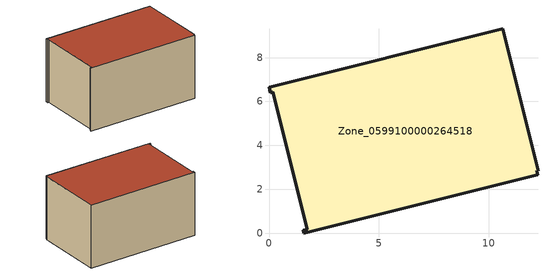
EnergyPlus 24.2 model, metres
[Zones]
Zone_0599100000264518
 floor ground (C_G): 12.25,2.66 1.59,0 1.56,0.13 1.73,0.17 0.17,6.43 0.06,6.41 0,6.65 10.65,9.31 12.26,2.85 12.2,2.84 z0
 wall outside (C_F): 12.26,2.85 10.65,9.31 0,6.65 0.06,6.41 0.17,6.43 1.73,0.17 1.56,0.13 1.59,0 12.25,2.66 12.2,2.84 12.26,2.85 z0:6.08
 roof outside (C_R): 12.2,2.84 12.26,2.85 10.65,9.31 0,6.65 0.06,6.41 0.17,6.43 1.73,0.17 1.56,0.13 1.59,0 12.25,2.66 z6.08
[BUILDING]
Pand.0599100000264518: North Axis=0; Terrain=City; Loads Convergence Tolerance Value=0.04; Temperature Convergence Tolerance Value=0.4; Solar Distribution=FullExterior; Maximum Number of Warmup Days=25; Minimum Number of Warmup Days=1
[Site:Location]
Rotterdam.The.Hague.AP_ZH_NLD Design_Conditions: Latitude=51.96; Longitude=4.45; Time Zone=1; Elevation=-4.5
[SITE:GROUNDTEMPERATURE:BUILDINGSURFACE]
18, 18, 18, 18, 18, 18, 18, 18, 18, 18, 18, 18
[MATERIAL] Thermal Absorptance=0.9; Solar Absorptance=0.7; Visible Absorptance=0.7
Name | Roughness | Thickness | Conductivity | Density | Specific Heat
G.TI.1946-1964 | MediumSmooth | 0.15 | 1 | 540 | 1210
F.TI.1946-1964 | Rough | 0.3 | 0.857143 | 1920 | 840
R.TI.1946-1964 | MediumRough | 0.2 | 0.277778 | 1500 | 1000
[CONSTRUCTION]
C_G: G.TI.1946-1964
C_F: F.TI.1946-1964
C_R: R.TI.1946-1964
[ZONE]
Zone_0599100000264518: Type=1; Multiplier=1; Ceiling Height=Autocalculate; Volume=Autocalculate; Floor Area=autocalculate; Part of Total Floor Area=Yes
[ZONEINFILTRATION:DESIGNFLOWRATE]
Infil_Zone_0599100000264518: Zone or ZoneList or Space or SpaceList=Zone_0599100000264518; Schedule=AlwaysOn; Design Flow Rate Calculation Method=Flow/Area; Flow Rate per Floor Area=0.003; Constant Term Coefficient=1; Temperature Term Coefficient=0; Velocity Term Coefficient=0; Velocity Squared Term Coefficient=0
[HVACTEMPLATE:ZONE:IDEALLOADSAIRSYSTEM]
Zone_0599100000264518: Maximum Heating Supply Air Temperature=50; Minimum Cooling Supply Air Temperature=13; Maximum Heating Supply Air Humidity Ratio=0.0156; Minimum Cooling Supply Air Humidity Ratio=0.0077; Heating Limit=NoLimit; Cooling Limit=NoLimit; Dehumidification Control Type=ConstantSensibleHeatRatio; Cooling Sensible Heat Ratio=0.7; Dehumidification Setpoint=60; Humidification Control Type=None; Humidification Setpoint=30; Outdoor Air Method=None; Outdoor Air Flow Rate per Person=0.00944; Outdoor Air Flow Rate per Zone Floor Area=0; Outdoor Air Flow Rate per Zone=0; Demand Controlled Ventilation Type=None; Outdoor Air Economizer Type=NoEconomizer; Heat Recovery Type=None; Sensible Heat Recovery Effectiveness=0.7; Latent Heat Recovery Effectiveness=0.65
[ZONECONTROL:THERMOSTAT]
ThermostatControl_Zone_0599100000264518: Zone or ZoneList=Zone_0599100000264518; Control Type Schedule=DualSetpointControlType; Control 1=Thermostat_Zone_0599100000264518; Temperature Difference Between Cutout And Setpoint=0
[THERMOSTATSETPOINT:DUALSETPOINT]
Thermostat_Zone_0599100000264518: Heating Setpoint Temperature Schedule=HeatingSetpoint_Zone_0599100000264518; Cooling Setpoint Temperature Schedule=CoolingSetpoint_Zone_0599100000264518
[SCHEDULE:COMPACT]
HeatingSetpoint_Zone_0599100000264518: Through: 12/31, For: AllDays, Until: 24:00, 21
CoolingSetpoint_Zone_0599100000264518: Through: 12/31, For: AllDays, Until: 24:00, 24
DualSetpointControlType: Through: 12/31, For: AllDays, Until: 24:00, 4
AlwaysOn: Through: 12/31, For: AllDays, Until: 24:00, 1
